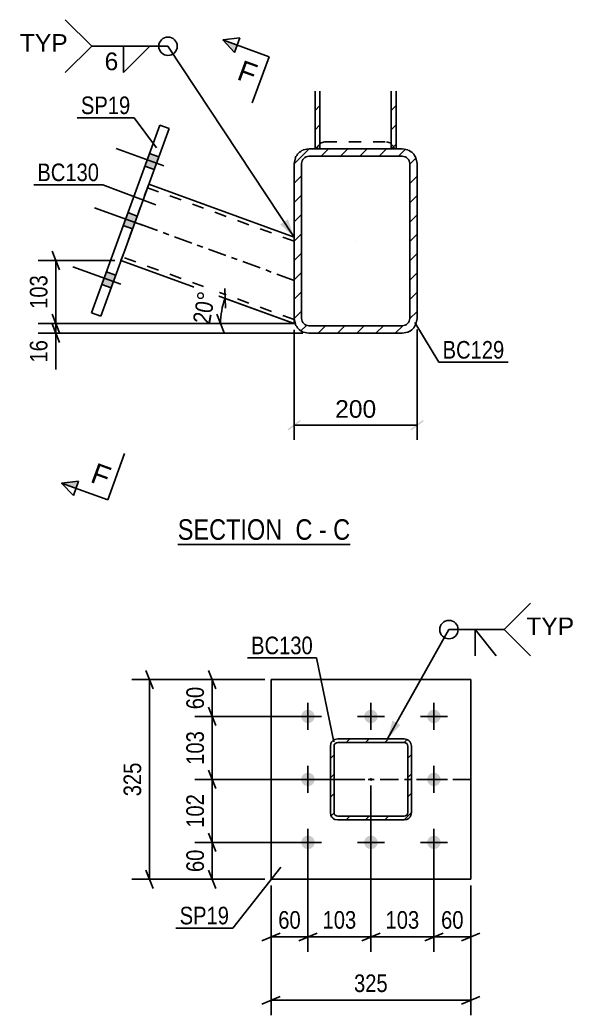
# Model space of a CAD drawing. Header units: millimetres. Extents: x -147 to 1042, y -583 to 258.
# Drawn here: x 761.2 to 851.4, y -188 to -26 of the extents above; entities that cross this region are included whole.
import ezdxf

# ---------------------------------------------------------------- set-up
doc = ezdxf.new("R2010")
doc.units = ezdxf.units.MM
doc.linetypes.add('DXK_LINE_DOT2', pattern=[3.9198, 1.9599, -1.9599])
doc.linetypes.add('DXK_LINE_DOT3', pattern=[5.9187, 2.979, -0.9799, 0.9799, -0.9799])
doc.styles.add('Arial', font='arial.ttf', dxfattribs={"height": 0.2})
doc.styles.add('Arial Narrow', font='ARIALN.TTF', dxfattribs={"height": 0.2})

# ---------------------------------------------------------------- blocks, each defined once
blk = doc.blocks.new('Unknown-335478933-13 - 3696')
at = {"color": 6, "linetype": 'Continuous'}
blk.add_line((786.93, -111.41), (815, -111.41), dxfattribs=at)
at = {"color": 0, "linetype": 'Continuous'}
for points in [[(805.04, -110.66), (805.04, -107.16), (786.93, -107.16), (786.93, -110.66)], [(808.86, -110.66), (808.86, -107.16), (806.09, -107.16), (806.09, -110.66)], [(811.18, -110.66), (811.18, -107.16), (809.91, -107.16), (809.91, -110.66)], [(815, -110.66), (815, -107.16), (812.23, -107.16), (812.23, -110.66)]]:
    blk.add_wipeout(points, dxfattribs=at)
at = {"color": 7, "linetype": 'Continuous', "style": 'Arial Narrow'}
for s, p in [('SECTION ', (786.93, -110.66)), ('C', (806.09, -110.66)), ('C', (812.23, -110.66)), ('-', (809.91, -110.66))]:
    blk.add_text(s, height=3.34, dxfattribs=at).set_placement(p)
blk = doc.blocks.new('Part-335478933-3776 - 3696')
at = {"color": 2, "linetype": 'Continuous'}
for p, q in [((772.89, -73.72), (784, -43.18)), ((785.51, -43.72), (774.39, -74.26)), ((785.51, -43.72), (784, -43.18)), ((774.39, -74.26), (772.89, -73.72))]:
    blk.add_line(p, q, dxfattribs=at)
blk = doc.blocks.new('Part-335478933-3736 - 3696')
at = {"linetype": 'Continuous'}
h = blk.add_hatch(dxfattribs=at)
h.set_pattern_fill('', scale=0.7, style=0, pattern_type=0)
h.set_pattern_definition([(45, (805.883, -74.6273), (-1.57154, 1.57154), [])])
h.paths.add_polyline_path([(805.88, -49.43), (805.88, -74.63), (806.07, -75.55), (806.59, -76.32), (807.36, -76.84), (808.28, -77.03), (823.48, -77.03), (824.4, -76.84), (825.18, -76.32), (825.7, -75.55), (825.88, -74.63), (825.88, -49.43), (825.7, -48.51), (825.18, -47.73), (824.4, -47.21), (823.48, -47.03), (808.28, -47.03), (807.36, -47.21), (806.59, -47.73), (806.07, -48.51)])
h.paths.add_polyline_path([(807.43, -48.58), (807.82, -48.32), (808.28, -48.23), (823.48, -48.23), (823.94, -48.32), (824.33, -48.58), (824.59, -48.97), (824.68, -49.43), (824.68, -74.63), (824.59, -75.09), (824.33, -75.48), (823.94, -75.74), (823.48, -75.83), (808.28, -75.83), (807.82, -75.74), (807.43, -75.48), (807.17, -75.09), (807.08, -74.63), (807.08, -49.43), (807.17, -48.97)])
at = {"color": 2, "linetype": 'Continuous'}
for p, q in [((806.07, -48.51), (805.88, -49.43)), ((808.28, -47.03), (807.36, -47.21)), ((807.82, -48.32), (808.28, -48.23)), ((808.28, -47.03), (823.48, -47.03)), ((808.28, -48.23), (823.48, -48.23)), ((824.4, -47.21), (823.48, -47.03)), ((823.48, -48.23), (823.94, -48.32)), ((825.88, -49.43), (825.7, -48.51)), ((805.88, -74.63), (805.88, -49.43)), ((807.08, -49.43), (807.17, -48.97)), ((807.08, -74.63), (807.08, -49.43)), ((824.59, -48.97), (824.68, -49.43)), ((824.68, -74.63), (824.68, -49.43)), ((825.88, -74.63), (825.88, -49.43)), ((805.88, -74.63), (806.07, -75.55)), ((807.17, -75.09), (807.08, -74.63)), ((808.28, -75.83), (807.82, -75.74)), ((808.28, -75.83), (823.48, -75.83)), ((823.94, -75.74), (823.48, -75.83)), ((824.68, -74.63), (824.59, -75.09)), ((825.7, -75.55), (825.88, -74.63)), ((807.36, -76.84), (808.28, -77.03)), ((808.28, -77.03), (823.48, -77.03)), ((823.48, -77.03), (824.4, -76.84))]:
    blk.add_line(p, q, dxfattribs=at)
at = {"color": 7, "linetype": 'DXK_LINE_DOT3'}
blk.add_line((815.88, -62.03), (815.88, -62.03), dxfattribs=at)
at = {"color": 2, "linetype": 'Continuous'}
for centre, radius, start, end in [((808.28, -49.43), 2.4, 112.5, 157.5), ((808.28, -49.43), 1.2, 112.5, 157.5), ((823.48, -49.43), 1.2, 22.5, 67.5), ((823.48, -49.43), 2.4, 22.5, 67.5), ((808.28, -74.63), 2.4, 202.5, 247.5), ((808.28, -74.63), 1.2, 202.5, 247.5), ((823.48, -74.63), 1.2, 292.5, 337.5), ((823.48, -74.63), 2.4, 292.5, 337.5)]:
    blk.add_arc(centre, radius, start, end, dxfattribs=at)
blk = doc.blocks.new('Bolt-335478933-3785 - 3696')
at = {"linetype": 'Continuous'}
for points in [[(783.08, -50.4), (783.83, -48.33), (782.33, -47.78), (781.58, -49.85)], [(783.08, -50.4), (783.83, -48.33), (782.33, -47.78), (781.58, -49.85)], [(783.08, -50.4), (783.83, -48.33), (782.33, -47.78), (781.58, -49.85)], [(779.57, -60.03), (780.33, -57.96), (778.82, -57.41), (778.07, -59.48)], [(779.57, -60.03), (780.33, -57.96), (778.82, -57.41), (778.07, -59.48)], [(776.07, -69.66), (776.82, -67.59), (775.32, -67.05), (774.56, -69.11)], [(776.07, -69.66), (776.82, -67.59), (775.32, -67.05), (774.56, -69.11)], [(776.07, -69.66), (776.82, -67.59), (775.32, -67.05), (774.56, -69.11)]]:
    blk.add_hatch(color=1, dxfattribs=at).paths.add_polyline_path(points)
at = {"color": 1, "linetype": 'Continuous'}
for p, q in [((784.68, -49.81), (776.88, -46.97)), ((784.68, -49.81), (776.88, -46.97)), ((784.68, -49.81), (776.88, -46.97)), ((783.83, -48.33), (782.33, -47.78)), ((783.83, -48.33), (782.33, -47.78)), ((783.83, -48.33), (782.33, -47.78)), ((783.08, -50.4), (781.58, -49.85)), ((783.08, -50.4), (781.58, -49.85)), ((783.08, -50.4), (781.58, -49.85)), ((781.17, -59.44), (773.37, -56.6)), ((781.17, -59.44), (773.37, -56.6)), ((780.33, -57.96), (778.82, -57.41)), ((780.33, -57.96), (778.82, -57.41)), ((779.57, -60.03), (778.07, -59.48)), ((779.57, -60.03), (778.07, -59.48)), ((777.67, -69.07), (769.87, -66.23)), ((777.67, -69.07), (769.87, -66.23)), ((777.67, -69.07), (769.87, -66.23)), ((776.82, -67.59), (775.32, -67.05)), ((776.82, -67.59), (775.32, -67.05)), ((776.82, -67.59), (775.32, -67.05)), ((776.07, -69.66), (774.56, -69.11)), ((776.07, -69.66), (774.56, -69.11)), ((776.07, -69.66), (774.56, -69.11))]:
    blk.add_line(p, q, dxfattribs=at)
blk = doc.blocks.new('Part-335478933-3803 - 3696')
at = {"color": 7, "linetype": 'DXK_LINE_DOT2'}
for p, q in [((782.21, -52.79), (777.69, -65.2)), ((805.88, -62.05), (782, -53.36)), ((805.88, -61.51), (805.88, -61.41)), ((805.88, -74.67), (805.88, -61.41)), ((805.88, -74.82), (777.9, -64.63))]:
    blk.add_line(p, q, dxfattribs=at)
at = {"color": 2, "linetype": 'Continuous'}
for p, q in [((805.88, -61.41), (782.21, -52.79)), ((777.69, -65.2), (805.88, -75.46)), ((805.88, -74.67), (805.88, -74.63)), ((805.88, -75.46), (805.88, -74.67))]:
    blk.add_line(p, q, dxfattribs=at)
at = {"color": 7, "linetype": 'DXK_LINE_DOT3'}
blk.add_line((805.88, -68.43), (779.95, -58.99), dxfattribs=at)
blk = doc.blocks.new('Part-335478933-3831 - 3696')
at = {"linetype": 'Continuous'}
h = blk.add_hatch(dxfattribs=at)
h.set_pattern_fill('', scale=0.7, style=0, pattern_type=0)
h.set_pattern_definition([(45, (809.283, -37.6362), (-1.57154, 1.57154), [])])
h.paths.add_polyline_path([(810.08, -37.64), (809.28, -37.64), (809.28, -47.03), (810.08, -47.03)])
h = blk.add_hatch(dxfattribs=at)
h.set_pattern_fill('', scale=0.7, style=0, pattern_type=0)
h.set_pattern_definition([(45, (821.683, -37.6362), (-1.57154, 1.57154), [])])
h.paths.add_polyline_path([(822.48, -37.64), (821.68, -37.64), (821.68, -47.03), (822.48, -47.03)])
at = {"color": 7, "linetype": 'DXK_LINE_DOT2'}
for p, q in [((809.28, -47.03), (809.28, -37.64)), ((810.08, -47.03), (810.08, -37.64)), ((821.68, -47.03), (821.68, -37.64)), ((822.48, -47.03), (822.48, -37.64)), ((809.54, -47.03), (809.75, -46.57)), ((809.75, -46.57), (810.27, -46.06)), ((810.27, -46.06), (810.88, -45.88)), ((810.88, -45.88), (820.88, -45.88)), ((820.88, -45.88), (821.5, -46.06)), ((821.5, -46.06), (822.01, -46.57)), ((822.01, -46.57), (822.22, -47.03)), ((809.28, -47.03), (822.48, -47.03))]:
    blk.add_line(p, q, dxfattribs=at)
at = {"color": 2, "linetype": 'Continuous'}
for p, q in [((809.28, -37.64), (809.28, -47.03)), ((810.08, -47.03), (810.08, -37.64)), ((821.68, -47.03), (821.68, -37.64)), ((822.48, -37.64), (822.48, -47.03)), ((809.28, -47.03), (810.08, -47.03)), ((822.48, -47.03), (821.68, -47.03))]:
    blk.add_line(p, q, dxfattribs=at)
blk = doc.blocks.new('Part-335478933-3548 - 3482')
at = {"color": 2, "linetype": 'Continuous'}
for p, q in [((802.12, -165.92), (802.12, -133.42)), ((802.12, -133.42), (834.62, -133.42)), ((834.62, -165.92), (834.62, -133.42)), ((834.62, -165.92), (802.12, -165.92))]:
    blk.add_line(p, q, dxfattribs=at)
at = {"color": 7, "linetype": 'DXK_LINE_DOT2'}
for p, q in [((834.62, -133.42), (802.12, -133.42)), ((802.12, -165.92), (834.62, -165.92))]:
    blk.add_line(p, q, dxfattribs=at)
at = {"color": 7, "linetype": 'DXK_LINE_DOT3'}
blk.add_line((802.12, -149.67), (834.62, -149.67), dxfattribs=at)
blk = doc.blocks.new('Bolt-335478933-3577 - 3482')
at = {"linetype": 'Continuous'}
for points in [[(808.12, -138.32, -1), (808.12, -140.52, -1)], [(818.37, -138.32, -1), (818.37, -140.52, -1)], [(828.62, -138.32, -1), (828.62, -140.52, -1)], [(808.12, -148.57, -1), (808.12, -150.77, -1)], [(828.62, -148.57, -1), (828.62, -150.77, -1)], [(808.12, -158.82, -1), (808.12, -161.02, -1)], [(818.37, -158.82, -1), (818.37, -161.02, -1)], [(828.62, -158.82, -1), (828.62, -161.02, -1)]]:
    blk.add_hatch(color=1, dxfattribs=at).paths.add_polyline_path(points)
at = {"color": 1, "linetype": 'Continuous'}
for p, q in [((808.12, -141.62), (808.12, -137.22)), ((818.37, -141.62), (818.37, -137.22)), ((828.62, -141.62), (828.62, -137.22)), ((805.92, -139.42), (810.32, -139.42)), ((816.17, -139.42), (820.57, -139.42)), ((826.42, -139.42), (830.82, -139.42)), ((808.12, -151.87), (808.12, -147.47)), ((828.62, -151.87), (828.62, -147.47)), ((805.92, -149.67), (810.32, -149.67)), ((826.42, -149.67), (830.82, -149.67)), ((808.12, -162.12), (808.12, -157.72)), ((818.37, -162.12), (818.37, -157.72)), ((828.62, -162.12), (828.62, -157.72)), ((805.92, -159.92), (810.32, -159.92)), ((816.17, -159.92), (820.57, -159.92)), ((826.42, -159.92), (830.82, -159.92))]:
    blk.add_line(p, q, dxfattribs=at)
blk = doc.blocks.new('Part-335478933-3588 - 3482')
at = {"linetype": 'Continuous'}
h = blk.add_hatch(dxfattribs=at)
h.set_pattern_fill('', scale=0.7, style=0, pattern_type=0)
h.set_pattern_definition([(45, (823.7653, -156.2679), (-1.57154, 1.57154), [])])
h.paths.add_polyline_path([(812.97, -156.27), (823.77, -156.27), (824.22, -156.18), (824.61, -155.92), (824.87, -155.53), (824.97, -155.07), (824.97, -144.27), (824.87, -143.81), (824.61, -143.42), (824.22, -143.16), (823.77, -143.07), (812.97, -143.07), (812.51, -143.16), (812.12, -143.42), (811.86, -143.81), (811.77, -144.27), (811.77, -155.07), (811.86, -155.53), (812.12, -155.92), (812.51, -156.18)])
h.paths.add_polyline_path([(812.41, -155.3), (812.37, -155.07), (812.37, -144.27), (812.41, -144.04), (812.54, -143.84), (812.74, -143.71), (812.97, -143.67), (823.77, -143.67), (823.99, -143.71), (824.19, -143.84), (824.32, -144.04), (824.37, -144.27), (824.37, -155.07), (824.32, -155.3), (824.19, -155.49), (823.99, -155.62), (823.77, -155.67), (812.97, -155.67), (812.74, -155.62), (812.54, -155.49)])
blk.add_hatch(color=30, dxfattribs=at).paths.add_polyline_path([(818.37, -149.77, -1), (818.37, -149.57, -1)])
at = {"color": 7, "linetype": 'DXK_LINE_DOT2'}
for p, q in [((811.77, -144.27), (811.86, -143.81)), ((812.41, -144.04), (812.37, -144.27)), ((812.54, -143.84), (812.41, -144.04)), ((812.51, -143.16), (812.97, -143.07)), ((812.74, -143.71), (812.54, -143.84)), ((812.97, -143.67), (812.74, -143.71)), ((812.97, -143.07), (823.77, -143.07)), ((812.97, -143.67), (823.77, -143.67)), ((823.77, -143.07), (824.22, -143.16)), ((823.99, -143.71), (823.77, -143.67)), ((824.19, -143.84), (823.99, -143.71)), ((824.32, -144.04), (824.19, -143.84)), ((824.37, -144.27), (824.32, -144.04)), ((824.87, -143.81), (824.97, -144.27)), ((811.77, -155.07), (811.77, -144.27)), ((812.37, -144.27), (812.37, -155.07)), ((824.37, -155.07), (824.37, -144.27)), ((824.97, -155.07), (824.97, -144.27)), ((811.86, -155.53), (811.77, -155.07)), ((812.37, -155.07), (812.41, -155.3)), ((812.41, -155.3), (812.54, -155.49)), ((812.54, -155.49), (812.74, -155.62)), ((823.99, -155.62), (824.19, -155.49)), ((824.19, -155.49), (824.32, -155.3)), ((824.32, -155.3), (824.37, -155.07)), ((824.97, -155.07), (824.87, -155.53)), ((812.97, -156.27), (812.51, -156.18)), ((812.74, -155.62), (812.97, -155.67)), ((812.97, -155.67), (823.77, -155.67)), ((812.97, -156.27), (823.77, -156.27)), ((823.77, -155.67), (823.99, -155.62)), ((824.22, -156.18), (823.77, -156.27))]:
    blk.add_line(p, q, dxfattribs=at)
at = {"color": 2, "linetype": 'Continuous'}
for p, q in [((811.86, -143.81), (811.77, -144.27)), ((812.37, -144.27), (812.41, -144.04)), ((812.41, -144.04), (812.54, -143.84)), ((812.97, -143.07), (812.51, -143.16)), ((812.54, -143.84), (812.74, -143.71)), ((812.74, -143.71), (812.97, -143.67)), ((812.97, -143.07), (823.77, -143.07)), ((812.97, -143.67), (823.77, -143.67)), ((824.22, -143.16), (823.77, -143.07)), ((823.77, -143.67), (823.99, -143.71)), ((823.99, -143.71), (824.19, -143.84)), ((824.19, -143.84), (824.32, -144.04)), ((824.32, -144.04), (824.37, -144.27)), ((824.97, -144.27), (824.87, -143.81)), ((811.77, -155.07), (811.77, -144.27)), ((812.37, -155.07), (812.37, -144.27)), ((824.37, -155.07), (824.37, -144.27)), ((824.97, -155.07), (824.97, -144.27)), ((811.77, -155.07), (811.86, -155.53)), ((812.41, -155.3), (812.37, -155.07)), ((812.54, -155.49), (812.41, -155.3)), ((812.74, -155.62), (812.54, -155.49)), ((824.19, -155.49), (823.99, -155.62)), ((824.32, -155.3), (824.19, -155.49)), ((824.37, -155.07), (824.32, -155.3)), ((824.87, -155.53), (824.97, -155.07)), ((812.51, -156.18), (812.97, -156.27)), ((812.97, -155.67), (812.74, -155.62)), ((812.97, -155.67), (823.77, -155.67)), ((812.97, -156.27), (823.77, -156.27)), ((823.99, -155.62), (823.77, -155.67)), ((823.77, -156.27), (824.22, -156.18))]:
    blk.add_line(p, q, dxfattribs=at)
at = {"color": 7, "linetype": 'DXK_LINE_DOT3'}
blk.add_line((818.37, -149.67), (818.37, -149.67), dxfattribs=at)
at = {"color": 30, "linetype": 'DXK_LINE_DOT3'}
blk.add_line((818.37, -149.67), (818.37, -149.67), dxfattribs=at)
at = {"color": 30, "linetype": 'Continuous'}
blk.add_circle((818.37, -149.67), 0.1, dxfattribs=at)
at = {"color": 7, "linetype": 'DXK_LINE_DOT2'}
for centre, start, end in [((812.97, -144.27), 112.5, 157.5), ((823.77, -144.27), 22.5, 67.5), ((812.97, -155.07), 202.5, 247.5), ((823.77, -155.07), 292.5, 337.5)]:
    blk.add_arc(centre, 1.2, start, end, dxfattribs=at)
at = {"color": 2, "linetype": 'Continuous'}
for centre, start, end in [((812.97, -144.27), 112.5, 157.5), ((823.77, -144.27), 22.5, 67.5), ((812.97, -155.07), 202.5, 247.5), ((823.77, -155.07), 292.5, 337.5)]:
    blk.add_arc(centre, 1.2, start, end, dxfattribs=at)
blk = doc.blocks.new('StraightDimension-335478933-13487 - 3696')
at = {"color": 7, "linetype": 'Continuous'}
for p, q in [((766.47, -73.96), (767.67, -76.96)), ((804.88, -75.46), (764.22, -75.46)), ((767.67, -78.53), (766.47, -75.53)), ((767.07, -77.03), (767.07, -75.46)), ((807.28, -77.03), (764.22, -77.03))]:
    blk.add_line(p, q, dxfattribs=at)
at = {"color": 0}
blk.add_wipeout([(766.32, -77.55), (762.12, -77.55), (762.12, -82.41), (766.32, -82.41)], dxfattribs=at)
at = {"color": 7, "linetype": 'Continuous'}
blk.add_line((767.07, -77.03), (767.07, -82.93), dxfattribs=at)
blk.add_line((767.07, -77.03), (767.07, -82.93), dxfattribs=at)
at = {"color": 3, "style": 'Arial Narrow'}
blk.add_text('16', height=2.863, rotation=90.0002, dxfattribs=at).set_placement((765.72, -81.81))
blk = doc.blocks.new('AngleDimension-335478933-3835 - 3696')
at = {"color": 7, "linetype": 'Continuous'}
for p, q in [((794.58, -69.75), (794.68, -72.98)), ((804.94, -75.12), (794.63, -71.36)), ((794.63, -71.36), (805.88, -75.46)), ((794.51, -76.96), (793.31, -73.96)), ((793.91, -75.46), (805.88, -75.46))]:
    blk.add_line(p, q, dxfattribs=at)
blk.add_arc((805.88, -75.46), 11.98, 160, 180, dxfattribs=at)
at = {"color": 0}
blk.add_wipeout([(793.76, -70.04), (789.63, -69.31), (788.51, -75.67), (792.64, -76.4)], dxfattribs=at)
at = {"color": 3, "style": 'Arial Narrow'}
blk.add_text('20°', height=2.863, rotation=80.0021, dxfattribs=at).set_placement((792.16, -75.71))
blk = doc.blocks.new('StraightDimension-335478933-3865 - 3696')
at = {"linetype": 'Continuous'}
for points in [[(804.98, -92.83), (804.78, -92.68), (806.78, -91.18), (806.98, -91.33)], [(826.78, -91.18), (826.98, -91.33), (824.98, -92.83), (824.78, -92.68)]]:
    blk.add_hatch(color=7, dxfattribs=at).paths.add_polyline_path(points)
at = {"color": 7, "linetype": 'Continuous'}
for p, q in [((805.88, -76.46), (805.88, -94.4)), ((825.88, -76.43), (825.88, -94.4)), ((805.88, -92), (825.88, -92))]:
    blk.add_line(p, q, dxfattribs=at)
at = {"color": 0}
blk.add_wipeout([(819.82, -91.4), (819.82, -87.2), (811.95, -87.2), (811.95, -91.4)], dxfattribs=at)
at = {"color": 3, "style": 'Arial'}
blk.add_text('200', height=2.865, dxfattribs=at).set_placement((812.55, -90.8))
blk = doc.blocks.new('StraightDimension-335478933-13486 - 3696')
at = {"color": 7, "linetype": 'Continuous'}
for p, q in [((766.47, -63.7), (767.67, -66.7)), ((776.69, -65.2), (764.22, -65.2)), ((767.07, -75.46), (767.07, -65.2)), ((767.67, -76.96), (766.47, -73.96)), ((804.88, -75.46), (764.22, -75.46))]:
    blk.add_line(p, q, dxfattribs=at)
at = {"color": 0}
blk.add_wipeout([(766.32, -66.98), (762.12, -66.98), (762.12, -73.67), (766.32, -73.67)], dxfattribs=at)
at = {"color": 3, "style": 'Arial Narrow'}
blk.add_text('103', height=2.863, rotation=90.0002, dxfattribs=at).set_placement((765.72, -73.07))
blk = doc.blocks.new('StraightDimension-335478933-11812 - 3482')
at = {"color": 7, "linetype": 'Continuous'}
for p, q in [((808.12, -160.92), (808.12, -177.72)), ((802.12, -166.92), (802.12, -177.72)), ((800.62, -175.92), (803.62, -174.72)), ((809.62, -174.72), (806.62, -175.92)), ((802.12, -175.32), (808.12, -175.32))]:
    blk.add_line(p, q, dxfattribs=at)
at = {"color": 0}
blk.add_wipeout([(807.54, -174.57), (807.54, -170.37), (802.69, -170.37), (802.69, -174.57)], dxfattribs=at)
at = {"color": 3, "style": 'Arial Narrow'}
blk.add_text('60', height=2.863, dxfattribs=at).set_placement((803.29, -173.97))
blk = doc.blocks.new('StraightDimension-335478933-3660 - 3482')
at = {"color": 7, "linetype": 'Continuous'}
for p, q in [((782.92, -134.92), (781.72, -131.92)), ((801.12, -133.42), (779.47, -133.42)), ((782.32, -165.92), (782.32, -133.42)), ((781.72, -164.42), (782.92, -167.42)), ((801.12, -165.92), (779.47, -165.92))]:
    blk.add_line(p, q, dxfattribs=at)
at = {"color": 0}
blk.add_wipeout([(781.57, -146.33), (777.37, -146.33), (777.37, -153.01), (781.57, -153.01)], dxfattribs=at)
at = {"color": 3, "style": 'Arial Narrow'}
blk.add_text('325', height=2.863, rotation=90.0002, dxfattribs=at).set_placement((780.97, -152.41))
blk = doc.blocks.new('StraightDimension-335478933-3671 - 3482')
at = {"color": 7, "linetype": 'Continuous'}
for p, q in [((802.12, -166.92), (802.12, -188.03)), ((834.62, -166.92), (834.62, -188.03)), ((803.62, -185.03), (800.62, -186.23)), ((802.12, -185.63), (834.62, -185.63)), ((833.12, -186.23), (836.12, -185.03))]:
    blk.add_line(p, q, dxfattribs=at)
at = {"color": 0}
blk.add_wipeout([(821.71, -184.88), (821.71, -180.68), (815.02, -180.68), (815.02, -184.88)], dxfattribs=at)
at = {"color": 3, "style": 'Arial Narrow'}
blk.add_text('325', height=2.863, dxfattribs=at).set_placement((815.62, -184.28))
blk = doc.blocks.new('StraightDimension-335478933-11742 - 3482')
at = {"color": 7, "linetype": 'Continuous'}
for p, q in [((791.94, -131.92), (793.14, -134.92)), ((801.12, -133.42), (789.69, -133.42)), ((792.54, -139.42), (792.54, -133.42)), ((793.14, -140.92), (791.94, -137.92)), ((807.12, -139.42), (789.69, -139.42))]:
    blk.add_line(p, q, dxfattribs=at)
at = {"color": 0}
blk.add_wipeout([(791.79, -133.99), (787.59, -133.99), (787.59, -138.85), (791.79, -138.85)], dxfattribs=at)
at = {"color": 3, "style": 'Arial Narrow'}
blk.add_text('60', height=2.863, rotation=90.0002, dxfattribs=at).set_placement((791.19, -138.25))
blk = doc.blocks.new('StraightDimension-335478933-11743 - 3482')
at = {"color": 7, "linetype": 'Continuous'}
for p, q in [((791.94, -137.92), (793.14, -140.92)), ((807.12, -139.42), (789.69, -139.42)), ((792.54, -149.67), (792.54, -139.42)), ((793.14, -151.17), (791.94, -148.17)), ((817.37, -149.67), (789.69, -149.67))]:
    blk.add_line(p, q, dxfattribs=at)
at = {"color": 0}
blk.add_wipeout([(791.79, -141.2), (787.59, -141.2), (787.59, -147.89), (791.79, -147.89)], dxfattribs=at)
at = {"color": 3, "style": 'Arial Narrow'}
blk.add_text('103', height=2.863, rotation=90.0002, dxfattribs=at).set_placement((791.19, -147.29))
blk = doc.blocks.new('StraightDimension-335478933-11744 - 3482')
at = {"color": 7, "linetype": 'Continuous'}
for p, q in [((791.94, -148.17), (793.14, -151.17)), ((817.37, -149.67), (789.69, -149.67)), ((792.54, -159.92), (792.54, -149.67)), ((793.14, -161.42), (791.94, -158.42)), ((807.12, -159.92), (789.69, -159.92))]:
    blk.add_line(p, q, dxfattribs=at)
at = {"color": 0}
blk.add_wipeout([(791.79, -151.45), (787.59, -151.45), (787.59, -158.14), (791.79, -158.14)], dxfattribs=at)
at = {"color": 3, "style": 'Arial Narrow'}
blk.add_text('102', height=2.863, rotation=90.0002, dxfattribs=at).set_placement((791.19, -157.54))
blk = doc.blocks.new('StraightDimension-335478933-11745 - 3482')
at = {"color": 7, "linetype": 'Continuous'}
for p, q in [((791.94, -158.42), (793.14, -161.42)), ((807.12, -159.92), (789.69, -159.92)), ((792.54, -165.92), (792.54, -159.92)), ((793.14, -167.42), (791.94, -164.42)), ((801.12, -165.92), (789.69, -165.92))]:
    blk.add_line(p, q, dxfattribs=at)
at = {"color": 0}
blk.add_wipeout([(791.79, -160.49), (787.59, -160.49), (787.59, -165.35), (791.79, -165.35)], dxfattribs=at)
at = {"color": 3, "style": 'Arial Narrow'}
blk.add_text('60', height=2.863, rotation=90.0002, dxfattribs=at).set_placement((791.19, -164.75))
blk = doc.blocks.new('StraightDimension-335478933-11809 - 3482')
at = {"color": 7, "linetype": 'Continuous'}
for p, q in [((828.62, -160.92), (828.62, -177.72)), ((834.62, -166.92), (834.62, -177.72)), ((827.12, -175.92), (830.12, -174.72)), ((836.12, -174.72), (833.12, -175.92)), ((828.62, -175.32), (834.62, -175.32))]:
    blk.add_line(p, q, dxfattribs=at)
at = {"color": 0}
blk.add_wipeout([(834.04, -174.57), (834.04, -170.37), (829.19, -170.37), (829.19, -174.57)], dxfattribs=at)
at = {"color": 3, "style": 'Arial Narrow'}
blk.add_text('60', height=2.863, dxfattribs=at).set_placement((829.79, -173.97))
blk = doc.blocks.new('StraightDimension-335478933-11810 - 3482')
at = {"color": 7, "linetype": 'Continuous'}
for p, q in [((818.37, -150.67), (818.37, -177.72)), ((828.62, -160.92), (828.62, -177.72)), ((816.87, -175.92), (819.87, -174.72)), ((830.12, -174.72), (827.12, -175.92)), ((818.37, -175.32), (828.62, -175.32))]:
    blk.add_line(p, q, dxfattribs=at)
at = {"color": 0}
blk.add_wipeout([(826.83, -174.57), (826.83, -170.37), (820.15, -170.37), (820.15, -174.57)], dxfattribs=at)
at = {"color": 3, "style": 'Arial Narrow'}
blk.add_text('103', height=2.863, dxfattribs=at).set_placement((820.75, -173.97))
blk = doc.blocks.new('StraightDimension-335478933-11811 - 3482')
at = {"color": 7, "linetype": 'Continuous'}
for p, q in [((818.37, -150.67), (818.37, -177.72)), ((808.12, -160.92), (808.12, -177.72)), ((806.62, -175.92), (809.62, -174.72)), ((819.87, -174.72), (816.87, -175.92)), ((808.12, -175.32), (818.37, -175.32))]:
    blk.add_line(p, q, dxfattribs=at)
at = {"color": 0}
blk.add_wipeout([(816.58, -174.57), (816.58, -170.37), (809.9, -170.37), (809.9, -174.57)], dxfattribs=at)
at = {"color": 3, "style": 'Arial Narrow'}
blk.add_text('103', height=2.863, dxfattribs=at).set_placement((810.5, -173.97))
blk = doc.blocks.new('Mark-335478933-3799 - 3696')
at = {"color": 0}
blk.add_wipeout([(774.13, -52.28), (774.13, -49.28), (764.08, -49.28), (764.08, -52.28)], dxfattribs=at)
blk.add_wipeout([(774.13, -52.28), (774.13, -49.28), (764.08, -49.28), (764.08, -52.28)], dxfattribs=at)
at = {"color": 30, "linetype": 'Continuous'}
for p in [(763.48, -52.88), (783.35, -56.14)]:
    blk.add_line(p, (774.73, -52.88), dxfattribs=at)
at = {"color": 3, "style": 'Arial Narrow'}
blk.add_text('BC130', height=2.863, dxfattribs=at).set_placement((764.08, -52.28))
blk = doc.blocks.new('Mark-335478933-3772 - 3696')
at = {"color": 0}
blk.add_wipeout([(779.21, -41.37), (779.21, -38.37), (771.17, -38.37), (771.17, -41.37)], dxfattribs=at)
blk.add_wipeout([(779.21, -41.37), (779.21, -38.37), (771.17, -38.37), (771.17, -41.37)], dxfattribs=at)
at = {"color": 30, "linetype": 'Continuous'}
for p in [(770.57, -41.97), (783.46, -46.88)]:
    blk.add_line(p, (779.81, -41.97), dxfattribs=at)
at = {"color": 3, "style": 'Arial Narrow'}
blk.add_text('SP19', height=2.863, dxfattribs=at).set_placement((771.17, -41.37))
blk = doc.blocks.new('Mark-335478933-3732 - 3696')
at = {"color": 0}
blk.add_wipeout([(840.09, -81.17), (840.09, -78.17), (830.04, -78.17), (830.04, -81.17)], dxfattribs=at)
blk.add_wipeout([(840.09, -81.17), (840.09, -78.17), (830.04, -78.17), (830.04, -81.17)], dxfattribs=at)
at = {"color": 30, "linetype": 'Continuous'}
for p, q in [((825.5, -75.27), (829.44, -81.77)), ((829.44, -81.77), (840.69, -81.77))]:
    blk.add_line(p, q, dxfattribs=at)
at = {"color": 3, "style": 'Arial Narrow'}
blk.add_text('BC129', height=2.863, dxfattribs=at).set_placement((830.04, -81.17))
blk = doc.blocks.new('SectionMark-335478933-3884 - 3696')
at = {"linetype": 'Continuous'}
for points in [[(796.62, -30.15), (796.19, -31.33), (794.27, -29.3)], [(770.8, -101.1), (770.37, -102.28), (768.02, -101.42)]]:
    blk.add_hatch(color=6, dxfattribs=at).paths.add_polyline_path(points)
at = {"color": 6, "linetype": 'Continuous'}
for p, q in [((794.27, -29.3), (797.05, -28.98)), ((796.19, -31.33), (797.05, -28.98)), ((794.27, -29.3), (796.19, -31.33)), ((768.02, -101.42), (770.8, -101.1)), ((769.94, -103.45), (768.02, -101.42)), ((770.8, -101.1), (769.94, -103.45))]:
    blk.add_line(p, q, dxfattribs=at)
at = {"color": 0, "linetype": 'Continuous'}
for points in [[(799.05, -36.62), (800.25, -33.34), (797.57, -32.36), (796.37, -35.65)], [(775.19, -102.17), (776.39, -98.89), (773.71, -97.91), (772.52, -101.2)]]:
    blk.add_wipeout(points, dxfattribs=at)
at = {"color": 6, "linetype": 'Continuous'}
for p, q in [((801.79, -32.03), (794.27, -29.3)), ((801.79, -32.03), (799.05, -39.55)), ((775.54, -104.16), (778.27, -96.64)), ((775.54, -104.16), (768.02, -101.42))]:
    blk.add_line(p, q, dxfattribs=at)
at = {"color": 3, "linetype": 'Continuous', "style": 'Arial'}
for p in [(796.37, -35.65), (772.52, -101.2)]:
    blk.add_text('F', height=3.34, rotation=-20.002, dxfattribs=at).set_placement(p)
blk = doc.blocks.new('WeldMark-335478933-3886 - 3696')
at = {"linetype": 'Continuous'}
blk.add_hatch(color=30, dxfattribs=at).paths.add_polyline_path([(804.85, -58.49), (805.88, -61.41), (803.6, -59.32)])
at = {"color": 3, "linetype": 'Continuous'}
for q in [(768.63, -26.04), (768.63, -34.61)]:
    blk.add_line((772.92, -30.32), q, dxfattribs=at)
at = {"color": 30, "linetype": 'Continuous'}
blk.add_line((805.88, -61.41), (785.34, -30.32), dxfattribs=at)
at = {"color": 3, "linetype": 'Continuous'}
for start, end in [(90, 270), (270, 90)]:
    blk.add_arc((785.34, -30.32), 1.5, start, end, dxfattribs=at)
at = {"color": 0}
blk.add_wipeout([(777.44, -34.42), (777.44, -31.02), (774.82, -31.02), (774.82, -34.42)], dxfattribs=at)
at = {"color": 30, "linetype": 'Continuous'}
blk.add_line((772.92, -30.32), (785.34, -30.32), dxfattribs=at)
at = {"color": 3, "linetype": 'Continuous'}
for p, q in [((778.1, -30.32), (782.38, -30.32)), ((782.38, -30.32), (778.1, -34.61)), ((778.1, -34.61), (778.1, -30.32))]:
    blk.add_line(p, q, dxfattribs=at)
at = {"color": 3, "style": 'Arial'}
blk.add_text('6', height=2.87, dxfattribs=at).set_placement((775.02, -34.22))
at = {"color": 0, "linetype": 'Continuous'}
blk.add_wipeout([(769.02, -31.22), (769.02, -28.22), (761.24, -28.22), (761.24, -31.22)], dxfattribs=at)
blk.add_wipeout([(769.02, -31.22), (769.02, -28.22), (761.24, -28.22), (761.24, -31.22)], dxfattribs=at)
at = {"color": 3, "linetype": 'Continuous', "style": 'Arial'}
blk.add_text('TYP', height=2.865, dxfattribs=at).set_placement((761.24, -31.22))
blk = doc.blocks.new('Mark-335478933-3584 - 3482')
at = {"color": 0}
blk.add_wipeout([(808.92, -129.29), (808.92, -126.29), (798.87, -126.29), (798.87, -129.29)], dxfattribs=at)
blk.add_wipeout([(808.92, -129.29), (808.92, -126.29), (798.87, -126.29), (798.87, -129.29)], dxfattribs=at)
at = {"color": 30, "linetype": 'Continuous'}
for p in [(798.27, -129.89), (812.36, -143.57)]:
    blk.add_line(p, (809.52, -129.89), dxfattribs=at)
at = {"color": 3, "style": 'Arial Narrow'}
blk.add_text('BC130', height=2.863, dxfattribs=at).set_placement((798.87, -129.29))
blk = doc.blocks.new('WeldMark-335478933-3681 - 3482')
at = {"linetype": 'Continuous'}
blk.add_hatch(color=30, dxfattribs=at).paths.add_polyline_path([(823.19, -140.82), (821.06, -143.07), (821.88, -140.09)])
at = {"color": 30, "linetype": 'Continuous'}
for p, q in [((821.06, -143.07), (831.06, -125.28)), ((831.06, -125.28), (840.06, -125.28))]:
    blk.add_line(p, q, dxfattribs=at)
at = {"color": 3, "linetype": 'Continuous'}
for q in [(838.78, -129.57), (835.35, -129.57)]:
    blk.add_line((835.35, -125.28), q, dxfattribs=at)
for start, end in [(90, 270), (270, 90)]:
    blk.add_arc((831.06, -125.28), 1.5, start, end, dxfattribs=at)
at = {"color": 0, "linetype": 'Continuous'}
blk.add_wipeout([(851.44, -126.18), (851.44, -123.18), (843.66, -123.18), (843.66, -126.18)], dxfattribs=at)
blk.add_wipeout([(851.44, -126.18), (851.44, -123.18), (843.66, -123.18), (843.66, -126.18)], dxfattribs=at)
at = {"color": 3, "linetype": 'Continuous'}
for q in [(844.35, -120.99), (844.35, -129.57)]:
    blk.add_line((840.06, -125.28), q, dxfattribs=at)
at = {"color": 3, "linetype": 'Continuous', "style": 'Arial'}
blk.add_text('TYP', height=2.865, dxfattribs=at).set_placement((843.66, -126.18))
blk = doc.blocks.new('Mark-335478933-11847 - 3482')
at = {"color": 0}
blk.add_wipeout([(795.28, -173.26), (795.28, -170.26), (787.24, -170.26), (787.24, -173.26)], dxfattribs=at)
blk.add_wipeout([(795.28, -173.26), (795.28, -170.26), (787.24, -170.26), (787.24, -173.26)], dxfattribs=at)
at = {"color": 30, "linetype": 'Continuous'}
for p in [(803.69, -163.96), (786.64, -173.86)]:
    blk.add_line(p, (795.88, -173.86), dxfattribs=at)
at = {"color": 3, "style": 'Arial Narrow'}
blk.add_text('SP19', height=2.863, dxfattribs=at).set_placement((787.24, -173.26))

msp = doc.modelspace()

# ---------------------------------------------------------------- block references
for name in ['Part-335478933-3831 - 3696', 'Part-335478933-3776 - 3696', 'Bolt-335478933-3785 - 3696', 'Part-335478933-3736 - 3696', 'Part-335478933-3803 - 3696', 'Unknown-335478933-13 - 3696', 'Part-335478933-3548 - 3482', 'Bolt-335478933-3577 - 3482', 'Part-335478933-3588 - 3482']:
    msp.add_blockref(name, (0, 0))

# ---------------------------------------------------------------- next in the draw order: block references
for name in ['Mark-335478933-3772 - 3696', 'Mark-335478933-3799 - 3696', 'StraightDimension-335478933-13487 - 3696', 'WeldMark-335478933-3681 - 3482', 'StraightDimension-335478933-11812 - 3482']:
    msp.add_blockref(name, (0, 0))

# ---------------------------------------------------------------- next in the draw order: block references
for name in ['AngleDimension-335478933-3835 - 3696', 'StraightDimension-335478933-3660 - 3482']:
    msp.add_blockref(name, (0, 0))

# ---------------------------------------------------------------- next in the draw order: block references
for name in ['StraightDimension-335478933-3865 - 3696', 'StraightDimension-335478933-11742 - 3482', 'StraightDimension-335478933-3671 - 3482']:
    msp.add_blockref(name, (0, 0))

# ---------------------------------------------------------------- next in the draw order: block references
for name in ['StraightDimension-335478933-13486 - 3696', 'Mark-335478933-3732 - 3696', 'StraightDimension-335478933-11743 - 3482', 'StraightDimension-335478933-11809 - 3482']:
    msp.add_blockref(name, (0, 0))

# ---------------------------------------------------------------- next in the draw order: block references
for name in ['SectionMark-335478933-3884 - 3696', 'Mark-335478933-3584 - 3482', 'StraightDimension-335478933-11744 - 3482']:
    msp.add_blockref(name, (0, 0))

# ---------------------------------------------------------------- next in the draw order: block references
for name in ['WeldMark-335478933-3886 - 3696', 'StraightDimension-335478933-11810 - 3482', 'StraightDimension-335478933-11745 - 3482']:
    msp.add_blockref(name, (0, 0))

# ---------------------------------------------------------------- next in the draw order: block references
for name in ['StraightDimension-335478933-11811 - 3482', 'Mark-335478933-11847 - 3482']:
    msp.add_blockref(name, (0, 0))

doc.saveas('drawing.dxf')
